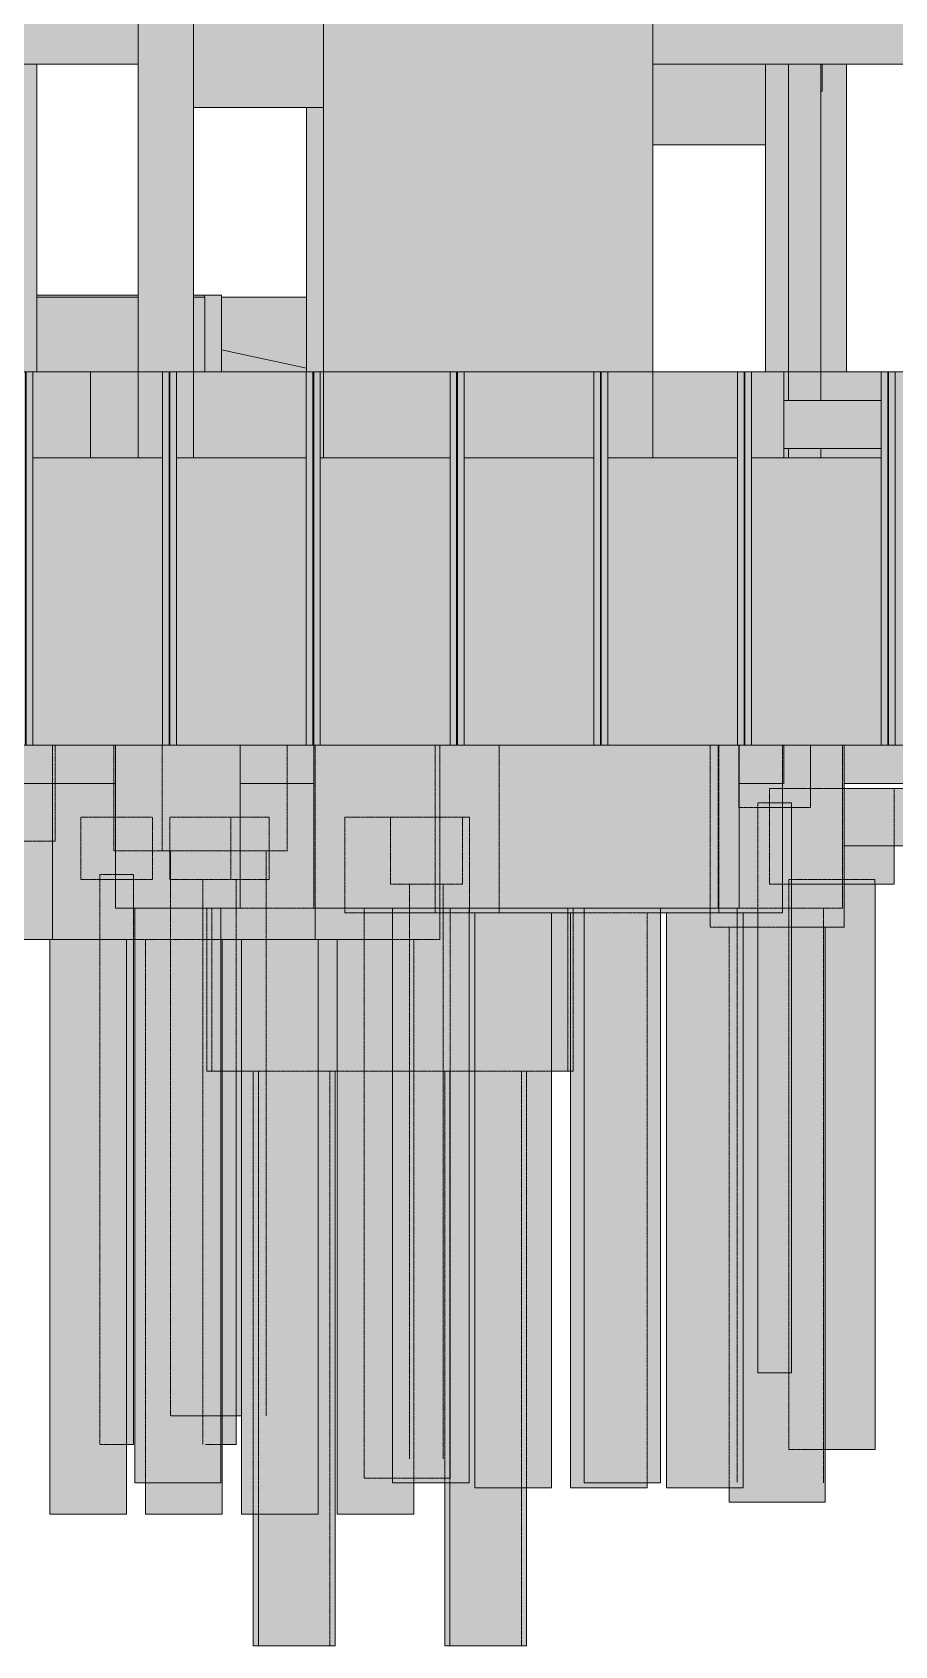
# Model space of a CAD drawing. Header units: centimetres. Extents: x -1981 to 73905, y -3196 to 88043.
# Drawn here: x 68227 to 69128, y 78180 to 79864 of the extents above; entities that cross this region are included whole.
import ezdxf

# ---------------------------------------------------------------- set-up
doc = ezdxf.new("R2010")
doc.units = ezdxf.units.CM
doc.linetypes.add('Centro', pattern=[3.175, 0.635, -0.47625, 1.5875, -0.47625])
doc.linetypes.add('Traço', pattern=[0.635, 0.3175, -0.3175])
for name, color, linetype, lineweight in [('A-FLOR', 7, 'Continuous', 25), ('A-FLOR-LEVL', 7, 'Continuous', 9), ('S-BEAM', 7, 'Continuous', 25), ('S-COLS', 7, 'Continuous', 25), ('S-FNDN', 7, 'Continuous', 25), ('S-FNDN-HDLN', 7, 'Traço', 9)]:
    doc.layers.add(name, color=color, linetype=linetype, lineweight=lineweight)

# ---------------------------------------------------------------- blocks, each defined once
blk = doc.blocks.new('Estaca W Gerdau - W250X32_7-3763720-CT G 003 - CRT ESQ')
at = {"layer": 'S-FNDN', "linetype": 'Traço', "lineweight": 9, "true_color": 0xa4b9db}
blk.add_hatch(color=9, dxfattribs=at).paths.add_polyline_path([(-1880.1, 79120), (-1871.6, 79120), (-1871.6, 79510), (-1886.2, 79510), (-1886.2, 79120)], flags=0)
at = {"layer": 'S-FNDN', "lineweight": 9}
for p, q in [((-1886.2, 79510), (-1886.2, 79120)), ((-1871.6, 79510), (-1886.2, 79510)), ((-1879.3, 79120), (-1879.3, 79510)), ((-1878.5, 79510), (-1878.5, 79120)), ((-1871.6, 79510), (-1871.6, 79120)), ((-1871.6, 79120), (-1886.2, 79120))]:
    blk.add_line(p, q, dxfattribs=at)
blk = doc.blocks.new('PED_BLRET-1EST_R01_2019 - 75x75x65-V8-CT G 003 - CRT ESQ')
at = {"layer": 'S-FNDN-HDLN'}
for p, q in [((1305.6, 79340), (1340.6, 79340)), ((1305.6, 79335), (1305.6, 79340)), ((1340.6, 79340), (1340.6, 79335)), ((1340.6, 79335), (1305.6, 79335))]:
    blk.add_line(p, q, dxfattribs=at)
blk = doc.blocks.new('PED_BLRET-1EST_EXCENTRICA_R01_2019 - 110x130x100-V11-CT G 003 - CRT ESQ')
at = {"layer": 'S-FNDN-HDLN'}
for p, q in [((-326, 78945), (-326, 78950)), ((-236, 78950), (-236, 78945)), ((-251.6, 78945), (-326, 78945))]:
    blk.add_line(p, q, dxfattribs=at)
blk = doc.blocks.new('PED_BLRET-1EST_EXCENTRICA_R01_2019 - 110x130x100-3841337-CT G 003 - CRT ESQ')
at = {"layer": 'S-FNDN-HDLN'}
for p, q in [((117.3, 78980), (175.1, 78980)), ((117.3, 78975), (117.3, 78980)), ((175.1, 78975), (117.3, 78975)), ((175.1, 78980), (207.3, 78980)), ((207.3, 78975), (175.1, 78975)), ((207.3, 78980), (207.3, 78975))]:
    blk.add_line(p, q, dxfattribs=at)
blk = doc.blocks.new('PED_BLRET-1EST_R01_2019 - 75x75x65-V2-CT G 003 - CRT ESQ')
at = {"layer": 'S-FNDN-HDLN'}
for p, q in [((85.1, 79060), (110.9, 79060)), ((85.1, 79055), (85.1, 79060)), ((110.9, 79055), (85.1, 79055)), ((110.9, 79060), (120.1, 79060)), ((120.1, 79055), (110.9, 79055)), ((120.1, 79060), (120.1, 79055))]:
    blk.add_line(p, q, dxfattribs=at)

msp = doc.modelspace()

# ---------------------------------------------------------------- hatches: boundary and pattern name
at = {"layer": 'A-FLOR', "true_color": 0xc0c0c0}
msp.add_hatch(color=9, dxfattribs=at).paths.add_polyline_path([(68513.56, 79510), (68513.51, 79513.64), (68424.77, 79532.84), (68424.77, 79510), (68513.51, 79510)], flags=0)
at = {"layer": 'S-BEAM', "true_color": 0xc0c0c0}
for points in [[(68067.97, 79831), (68338.08, 79831), (68338.08, 79916), (67715.06, 79916), (67715.06, 79831), (67861.18, 79831)], [(69101.9, 79831), (69308.82, 79831), (69308.68, 79916), (68875.07, 79916), (68875.07, 79831), (69051.81, 79831)], [(68481.54, 79786), (68531.33, 79786), (68531.33, 79888), (68395.81, 79888), (68395.81, 79786)], [(68992.81, 79747), (68992.81, 79831), (68875.07, 79831), (68875.07, 79747), (68945.79, 79747)], [(69050.56, 79803), (69051.81, 79803), (69051.81, 79831), (69050.56, 79830.89), (69050.56, 79804.43)], [(68423.27, 79510), (68424.77, 79510), (68424.77, 79590), (68407.02, 79590), (68407.02, 79588), (68407.67, 79588), (68407.67, 79510)], [(68333.06, 79510), (68338.08, 79510), (68338.08, 79588), (68330.92, 79588), (68330.92, 79510)], [(68402.53, 79510), (68407.67, 79510), (68407.67, 79588), (68395.81, 79588), (68395.82, 79510), (68399.58, 79510)], [(68513.56, 79513.63), (68513.56, 79588), (68424.77, 79588), (68424.77, 79532.84), (68513.51, 79513.64)], [(69101.9, 79015), (69204.94, 79015), (69204.94, 79075), (69074.81, 79075), (69074.81, 79015), (69095.01, 79015)]]:
    msp.add_hatch(color=9, dxfattribs=at).paths.add_polyline_path(points, flags=0)
h = msp.add_hatch(color=9, dxfattribs=at)
h.paths.add_polyline_path([(68274.75, 79588), (68338.08, 79588), (68338.08, 79590), (68232.31, 79590), (68232.31, 79588), (68238.28, 79588)], flags=0)
h.paths.add_polyline_path([(68011.56, 79588), (68021.81, 79588), (68021.81, 79590), (67990.81, 79590), (67990.81, 79588), (67995.46, 79588)], flags=0)
h.paths.add_polyline_path([(68405, 79588), (68407.02, 79588), (68407.02, 79590), (68395.81, 79589.89), (68395.81, 79588)], flags=0)
h.paths.add_polyline_path([(68048.81, 79588), (68182.31, 79588.23), (68182.31, 79590), (68048.81, 79590), (68048.81, 79589.47)], flags=0)
h = msp.add_hatch(color=9, dxfattribs=at)
h.paths.add_polyline_path([(67715.06, 79510), (68021.81, 79510), (68021.81, 79588), (67715.06, 79588), (67715.06, 79519.79)], flags=0)
h.paths.add_polyline_path([(68330.92, 79510), (68330.92, 79588), (68232.31, 79588), (68232.31, 79510), (68326.45, 79510)], flags=0)
h.paths.add_polyline_path([(68182.31, 79510), (68182.31, 79588), (68048.81, 79588), (68048.81, 79510), (68171.36, 79510)], flags=0)
h = msp.add_hatch(color=9, dxfattribs=at)
h.paths.add_polyline_path([(68067.97, 79080), (68314.34, 79080), (68314.34, 79120), (67830.76, 79120), (67830.76, 79080), (68048.81, 79080)], flags=0)
h.paths.add_polyline_path([(67763.51, 79120), (67763.51, 79120), (67757.79, 79120)], flags=0)
h.paths.add_polyline_path([(67861.18, 79420), (67913.51, 79420), (67913.51, 79510), (67778.11, 79510), (67778.11, 79420)], flags=0)
h.paths.add_polyline_path([(67928.11, 79420), (68063.51, 79420), (68063.51, 79510), (67928.11, 79510), (67928.11, 79443.72)], flags=0)
h.paths.add_polyline_path([(67763.51, 79420), (67763.51, 79510), (67715.06, 79510), (67715.06, 79420), (67757.79, 79420)], flags=0)
h.paths.add_polyline_path([(68288.11, 79420), (68288.11, 79510), (68228.11, 79510), (68228.11, 79420), (68274.75, 79420)], flags=0)
h.paths.add_polyline_path([(68213.51, 79420), (68213.51, 79510), (68078.11, 79510), (68078.11, 79420), (68182.57, 79420)], flags=0)
h = msp.add_hatch(color=9, dxfattribs=at)
h.paths.add_polyline_path([(68444.34, 79080), (68521.28, 79080), (68521.12, 79120), (68444.34, 79120), (68444.34, 79090.73)], flags=0)
h.paths.add_polyline_path([(68528.11, 79420), (68531.33, 79420), (68531.33, 79510), (68528.11, 79510), (68528.11, 79443.72)], flags=0)
h.paths.add_polyline_path([(68511.26, 79420), (68513.51, 79420), (68513.51, 79510), (68395.81, 79510), (68395.81, 79420), (68481.54, 79420)], flags=0)
h = msp.add_hatch(color=9, dxfattribs=at)
h.paths.add_polyline_path([(69004.81, 79080), (69004.81, 79120), (68965.28, 79120), (68965.28, 79080), (68998.5, 79080)], flags=0)
h.paths.add_polyline_path([(68875.07, 79420), (68963.51, 79420), (68963.51, 79510), (68875.07, 79510), (68875.07, 79443.72)], flags=0)
h.paths.add_polyline_path([(69004.81, 79420), (69004.81, 79510), (68978.11, 79510), (68978.11, 79420), (68998.5, 79420)], flags=0)
h = msp.add_hatch(color=9, dxfattribs=at)
h.paths.add_polyline_path([(69011.81, 79080), (69011.81, 79120), (69004.81, 79120), (69004.81, 79080), (69010.55, 79080)], flags=0)
h.paths.add_polyline_path([(69011.81, 79420), (69011.81, 79420), (69011.81, 79510), (69004.81, 79510), (69004.81, 79420), (69011.61, 79420)], flags=0)
h = msp.add_hatch(color=9, dxfattribs=at)
h.paths.add_polyline_path([(69074.81, 79080), (69204.94, 79080), (69205.29, 79120), (69232.94, 79120), (69232.94, 79430), (69128.11, 79430), (69128.11, 79120), (69074.81, 79120), (69074.81, 79090.73)], flags=0)
h.paths.add_polyline_path([(69055.77, 79420), (69113.51, 79420), (69113.51, 79430), (69050.56, 79430), (69050.56, 79420)], flags=0)
h.paths.add_polyline_path([(69062.42, 79480), (69113.51, 79480), (69113.51, 79510), (69050.56, 79509.85), (69050.56, 79480), (69052.29, 79480)], flags=0)
h.paths.add_polyline_path([(69205.29, 79480), (69232.94, 79480), (69232.94, 79510), (69128.11, 79510), (69128.33, 79480)], flags=0)
h = msp.add_hatch(color=9, dxfattribs=at)
h.paths.add_polyline_path([(69101.9, 79430), (69113.51, 79430), (69113.51, 79480), (69011.81, 79480), (69011.81, 79430), (69082.22, 79430)], flags=0)
h.paths.add_polyline_path([(69227.2, 79430), (69285.82, 79430), (69285.82, 79480), (69128.11, 79480), (69128.33, 79430), (69205.29, 79430)], flags=0)
h = msp.add_hatch(color=9, dxfattribs=at)
h.paths.add_polyline_path([(67013.29, 79120), (67013.51, 79120), (67013.29, 79178.98)], flags=0)
h.paths.add_polyline_path([(67028.11, 79120), (67163.51, 79120), (67163.28, 79420), (67028.11, 79420), (67028.11, 79178.98)], flags=0)
h.paths.add_polyline_path([(68171.36, 79120), (68213.51, 79120), (68213.51, 79420), (68078.11, 79420), (68078.11, 79120)], flags=0)
h.paths.add_polyline_path([(68228.11, 79120), (68363.51, 79120), (68363.51, 79420), (68228.11, 79420), (68228.11, 79178.98)], flags=0)
h.paths.add_polyline_path([(68063.51, 79120), (68063.51, 79420), (67928.11, 79420), (67928.11, 79120), (68042.12, 79120)], flags=0)
h.paths.add_polyline_path([(69113.51, 79120), (69113.51, 79420), (68978.11, 79420), (68978.11, 79120), (69101.9, 79120)], flags=0)
h.paths.add_polyline_path([(67178.11, 79120), (67313.51, 79120), (67313.51, 79420), (67178.11, 79420), (67178.11, 79134.86)], flags=0)
h.paths.add_polyline_path([(67913.51, 79120), (67913.51, 79420), (67778.11, 79420), (67778.11, 79120), (67912.88, 79120)], flags=0)
h.paths.add_polyline_path([(67328.11, 79120), (67463.51, 79120), (67463.51, 79420), (67328.11, 79420), (67328.11, 79355.47)], flags=0)
h.paths.add_polyline_path([(68963.51, 79120), (68963.51, 79420), (68828.11, 79420), (68828.11, 79120), (68895.11, 79120)], flags=0)
h.paths.add_polyline_path([(68813.51, 79120), (68813.51, 79420), (68678.11, 79420), (68678.11, 79120), (68791.72, 79120)], flags=0)
h.paths.add_polyline_path([(67478.11, 79120), (67613.51, 79120), (67613.51, 79420), (67478.11, 79420), (67478.11, 79178.98)], flags=0)
h.paths.add_polyline_path([(67628.11, 79120), (67763.51, 79120), (67763.51, 79420), (67628.11, 79420), (67628.11, 79134.86)], flags=0)
h.paths.add_polyline_path([(68378.11, 79120), (68513.51, 79120), (68513.51, 79420), (68378.11, 79420), (68378.11, 79178.98)], flags=0)
h.paths.add_polyline_path([(68528.11, 79120), (68663.51, 79120), (68663.51, 79420), (68528.11, 79420), (68528.11, 79178.98)], flags=0)
at = {"layer": 'S-COLS', "true_color": 0xc0c0c0}
for points in [[(68338.08, 79510), (68395.81, 79510), (68395.81, 79888), (68391.67, 79906), (68338.08, 79906), (68338.08, 79531.97)], [(68820.41, 79510), (68875.07, 79510), (68875.07, 79906), (68551.55, 79906), (68531.33, 79888), (68531.33, 79510), (68820.12, 79510)], [(68228.11, 79510), (68232.31, 79510), (68232.31, 79831), (68182.31, 79831), (68182.31, 79510), (68223.06, 79510)], [(68992.81, 79510), (69016.81, 79510), (69016.81, 79831), (68992.81, 79831), (68992.81, 79531.97)], [(69016.81, 79480), (69050.56, 79480), (69050.2, 79831), (69016.81, 79831), (69016.81, 79487.84)], [(69050.56, 79510), (69077.27, 79510), (69077.27, 79831), (69051.81, 79831), (69051.81, 79803), (69050.56, 79803), (69050.56, 79531.97)], [(68521.88, 79510), (68531.33, 79510), (68531.33, 79786), (68513.56, 79786), (68513.56, 79510), (68521.5, 79510)], [(69047.01, 79420), (69050.56, 79420), (69050.55, 79430), (69016.81, 79430), (69016.81, 79420), (69027.27, 79420)]]:
    msp.add_hatch(color=9, dxfattribs=at).paths.add_polyline_path(points, flags=0)
h = msp.add_hatch(color=9, dxfattribs=at)
h.paths.add_polyline_path([(68338.08, 79120), (68338.08, 79120), (68331.27, 79120)], flags=0)
h.paths.add_polyline_path([(68338.08, 79420), (68338.08, 79510), (68288.11, 79510), (68288.11, 79420), (68332.63, 79420)], flags=0)
h = msp.add_hatch(color=9, dxfattribs=at)
h.paths.add_polyline_path([(68395.81, 79420), (68395.81, 79510), (68378.11, 79510), (68378.15, 79420)], flags=0)
h.paths.add_polyline_path([(68338.08, 79420), (68363.51, 79420), (68363.51, 79510), (68338.08, 79510), (68338.08, 79443.72)], flags=0)
h = msp.add_hatch(color=9, dxfattribs=at)
h.paths.add_polyline_path([(68875.07, 79120), (68875.07, 79120), (68828.11, 79120)], flags=0)
h.paths.add_polyline_path([(68813.51, 79120), (68813.51, 79120), (68791.72, 79120)], flags=0)
h.paths.add_polyline_path([(68688.32, 79420), (68813.51, 79420), (68813.51, 79510), (68678.11, 79510), (68678.11, 79420)], flags=0)
h.paths.add_polyline_path([(68875.07, 79420), (68875.07, 79510), (68828.11, 79510), (68828.11, 79420)], flags=0)
h.paths.add_polyline_path([(68531.33, 79420), (68663.51, 79420), (68663.51, 79510), (68531.33, 79510), (68531.33, 79443.72)], flags=0)
h = msp.add_hatch(color=9, dxfattribs=at)
h.paths.add_polyline_path([(69016.81, 79120), (69016.81, 79120), (69011.81, 79120)], flags=0)
h.paths.add_polyline_path([(69012.96, 79420), (69016.81, 79420), (69016.81, 79430), (69011.81, 79430), (69011.81, 79420), (69012.69, 79420)], flags=0)
h.paths.add_polyline_path([(69016.81, 79480), (69016.81, 79510), (69011.81, 79510), (69012.19, 79480), (69014.53, 79480)], flags=0)
at = {"layer": 'S-FNDN', "true_color": 0xc0c0c0}
for points in [[(68314.34, 78950), (68444.34, 78950), (68444.34, 79120), (68314.34, 79120), (68314.34, 79002.49)], [(68521.28, 78950), (68965.28, 78950), (68965.28, 79120), (68521.28, 79120), (68521.28, 79002.49)], [(69035.28, 79055), (69039.81, 79055), (69039.81, 79120), (69011.81, 79120), (69011.81, 79080), (69010.55, 79080), (69010.55, 79055), (69033.36, 79055)], [(68118.61, 78917.29), (68248.61, 78917.29), (68248.61, 79080), (68138.41, 79080), (68138.41, 79070), (68118.61, 79070), (68118.61, 79002.49)], [(68998.5, 78945), (69010.55, 78945), (69010.55, 79080), (68965.28, 79080), (68965.28, 78950), (68943.91, 78950), (68943.91, 78945), (68972.65, 78945)], [(68984.81, 78465), (69019.81, 78465), (69019.81, 79055), (69010.55, 79055), (69010.55, 78945), (68984.81, 78945), (68984.81, 78473)], [(69074.81, 78975), (69127.01, 78975), (69127.01, 79015), (69074.81, 79015), (69074.81, 79002.49)], [(69054.81, 78385), (69107.01, 78385), (69107.01, 78975), (69074.81, 78975), (69074.81, 78930), (69054.81, 78930), (69054.81, 78473)], [(68334.49, 78350), (68379.34, 78350), (68379.34, 78950), (68334.49, 78950), (68334.49, 78384.76)], [(68400.76, 78350), (68424.19, 78350), (68424.19, 78950), (68379.34, 78950), (68379.34, 78350), (68393.95, 78350)], [(68603.28, 78917.29), (68603.28, 78950), (68522.77, 78950), (68522.77, 78917.29), (68584.93, 78917.29)], [(68605.69, 78350), (68683.28, 78350), (68683.28, 78950), (68603.28, 78950), (68603.28, 78350), (68605.69, 78350)], [(68683.28, 78945), (68714.74, 78945), (68714.74, 78950), (68683.28, 78950)], [(68803.28, 78350), (68883.28, 78350), (68883.28, 78950), (68803.28, 78950), (68803.28, 78384.76)], [(68689.32, 78345), (68769.32, 78345), (68769.32, 78945), (68689.32, 78945), (68689.32, 78384.76)], [(68868.72, 78345), (68869.32, 78345), (68868.99, 78350), (68803.28, 78350), (68803.28, 78945), (68789.32, 78945), (68789.32, 78345), (68866.91, 78345)], [(68889.32, 78345), (68969.32, 78345), (68969.32, 78945), (68889.32, 78945), (68889.32, 78350)], [(68316.33, 78317.29), (68325.69, 78317.29), (68325.69, 78917.29), (68245.69, 78917.29), (68245.69, 78317.29), (68311.4, 78317.29)], [(68333.07, 78390), (68333.07, 78917.29), (68325.69, 78917.29), (68325.69, 78390), (68332.48, 78390)], [(68345.69, 78317.29), (68425.69, 78317.29), (68425.69, 78917.29), (68424.19, 78917.29), (68424.19, 78350), (68345.69, 78350), (68345.69, 78340.63)], [(68445.69, 78317.29), (68525.69, 78317.29), (68525.69, 78917.29), (68445.69, 78917.29), (68445.69, 78340.63)], [(68545.69, 78317.29), (68625.69, 78317.29), (68625.69, 78350), (68603.28, 78350), (68603.28, 78917.29), (68545.69, 78917.29), (68545.69, 78340.63)], [(68998.5, 78330), (69004.81, 78330), (69004.81, 78465), (68984.81, 78465), (68984.81, 78930), (68969.32, 78930), (68969.32, 78345), (68954.81, 78345), (68954.81, 78330), (68996.99, 78330)], [(69049.36, 78330), (69054.81, 78330), (69054.81, 78930), (69019.81, 78930), (69019.81, 78465), (69004.81, 78465), (69004.81, 78330), (69045.26, 78330)], [(68425.69, 78390), (68437.7, 78390), (68437.7, 78780), (68425.69, 78780), (68425.69, 78420)], [(68437.7, 78390), (68440.38, 78390), (68440.38, 78780), (68437.7, 78780), (68437.7, 78420)], [(68440.38, 78420), (68445.69, 78420), (68445.69, 78780), (68440.38, 78780), (68440.38, 78428.88)], [(68496.46, 78180), (68543.41, 78180), (68543.41, 78780), (68525.69, 78780), (68525.69, 78317.29), (68463.41, 78317.29), (68463.41, 78180), (68489.73, 78180)], [(68672.76, 78180), (68743.41, 78180), (68743, 78345), (68689.32, 78345), (68689.32, 78780), (68683.28, 78780), (68683.28, 78350), (68663.41, 78350), (68663.41, 78180), (68672.32, 78180)], [(68658.03, 78180), (68663.41, 78180), (68663.28, 78350), (68658.03, 78350), (68658.03, 78208.26)], [(68458.64, 78180), (68463.41, 78180), (68463.39, 78317.29), (68458.03, 78317.29), (68458.03, 78180)]]:
    msp.add_hatch(color=9, dxfattribs=at).paths.add_polyline_path(points, flags=0)
h = msp.add_hatch(color=9, dxfattribs=at)
h.paths.add_polyline_path([(68969.32, 78930), (68984.81, 78930), (68984.81, 78945), (68969.32, 78945)], flags=0)
h.paths.add_polyline_path([(69050.2, 78930), (69074.81, 78930), (69074.81, 79120), (69039.81, 79120), (69039.81, 79055), (69019.81, 79055), (69019.81, 78930), (69024.35, 78930)], flags=0)
h = msp.add_hatch(color=9, dxfattribs=at)
h.paths.add_polyline_path([(68444.34, 78917.29), (68522.77, 78917.29), (68522.77, 78950), (68521.28, 78950), (68521.28, 79080), (68444.34, 79080), (68444.34, 78950), (68424.19, 78950), (68424.19, 78917.29), (68429.84, 78917.29)], flags=0)
h.paths.add_polyline_path([(68274.75, 78917.29), (68334.49, 78917.29), (68334.49, 78950), (68314.34, 78950), (68314.34, 79080), (68248.61, 79080), (68248.61, 78917.29)], flags=0)
h = msp.add_hatch(color=9, dxfattribs=at)
h.paths.add_polyline_path([(68943.91, 78945), (68943.91, 78950), (68883.28, 78950), (68883.28, 78945), (68895.11, 78945)], flags=0)
h.paths.add_polyline_path([(68714.74, 78945), (68803.28, 78945), (68803.28, 78950), (68714.74, 78950)], flags=0)
h = msp.add_hatch(color=9, dxfattribs=at)
h.paths.add_polyline_path([(68425.69, 78780), (68445.69, 78780), (68445.69, 78917.29), (68425.69, 78917.29), (68425.69, 78781.87)], flags=0)
h.paths.add_polyline_path([(68683.28, 78780), (68689.32, 78780), (68689.32, 78945), (68683.28, 78945), (68683.28, 78781.87)], flags=0)
h.paths.add_polyline_path([(68545.69, 78780), (68545.69, 78917.29), (68525.69, 78917.29), (68525.69, 78780), (68533.24, 78780)], flags=0)
h.paths.add_polyline_path([(68769.32, 78780), (68789.32, 78780), (68789.32, 78945), (68769.32, 78945), (68769.32, 78825.99)], flags=0)

# ---------------------------------------------------------------- linework, layer by layer
at = {"layer": 'A-FLOR', "lineweight": 9}
msp.add_line((68513.56, 79513.63), (68424.77, 79532.84), dxfattribs=at)
at = {"layer": 'A-FLOR-LEVL', "linetype": 'Centro'}
for p, q in [((66654.37, 79510), (72202.94, 79510)), ((66654.37, 79120), (72202.94, 79120))]:
    msp.add_line(p, q, dxfattribs=at)
at = {"layer": 'S-BEAM', "lineweight": 9}
for p, q in [((68338.08, 79831), (68338.08, 79916)), ((68875.07, 79916), (68875.07, 79831)), ((68395.81, 79786), (68395.81, 79888)), ((68531.33, 79786), (68531.33, 79888)), ((67715.06, 79831), (68338.08, 79831)), ((69308.82, 79831), (68875.07, 79831)), ((69051.81, 79803), (69051.81, 79831)), ((69050.56, 79803), (69051.81, 79803)), ((68395.81, 79786), (68531.33, 79786)), ((68875.07, 79747), (68992.81, 79747)), ((68232.31, 79590), (68338.08, 79590)), ((68395.81, 79590), (68407.02, 79590)), ((68424.77, 79590), (68407.02, 79590)), ((68407.02, 79590), (68407.02, 79588)), ((68424.77, 79510), (68424.77, 79590)), ((68232.31, 79588), (68330.92, 79588)), ((68330.92, 79588), (68338.08, 79588)), ((68395.81, 79588), (68407.67, 79588)), ((68407.67, 79510), (68407.67, 79588)), ((68424.77, 79588), (68513.56, 79588)), ((68288.11, 79510), (68228.11, 79510)), ((68288.11, 79510), (68288.11, 79420)), ((68395.81, 79510), (68395.81, 79420)), ((68513.51, 79510), (68395.81, 79510)), ((68531.33, 79510), (68528.11, 79510)), ((68531.33, 79420), (68531.33, 79510)), ((68963.51, 79510), (68875.07, 79510)), ((68875.07, 79510), (68875.07, 79420)), ((69004.81, 79510), (68978.11, 79510)), ((69004.81, 79510), (69011.81, 79510)), ((69011.81, 79480), (69011.81, 79510)), ((69113.51, 79510), (69050.56, 79510)), ((69011.81, 79430), (69011.81, 79480)), ((69011.81, 79480), (69011.81, 79430)), ((69011.81, 79480), (69113.51, 79480)), ((69011.81, 79420), (69011.81, 79430)), ((69011.81, 79430), (69113.51, 79430)), ((68363.51, 79420), (68228.11, 79420)), ((68513.51, 79420), (68378.15, 79420)), ((68663.51, 79420), (68528.11, 79420)), ((68813.51, 79420), (68678.11, 79420)), ((68963.51, 79420), (68828.11, 79420)), ((69113.51, 79420), (68978.11, 79420)), ((68228.11, 79120), (68363.51, 79120)), ((68378.15, 79120), (68513.51, 79120)), ((68528.11, 79120), (68663.51, 79120)), ((68678.11, 79120), (68813.51, 79120)), ((68828.11, 79120), (68963.51, 79120)), ((68978.11, 79120), (69113.51, 79120)), ((69011.81, 79080), (69011.81, 79120)), ((68314.34, 79080), (67830.76, 79080)), ((68444.34, 79080), (68521.28, 79080)), ((68965.28, 79080), (69004.81, 79080)), ((69011.81, 79080), (69004.81, 79080)), ((69074.81, 79080), (69204.94, 79080)), ((69074.81, 79075), (69204.94, 79075)), ((69204.94, 79015), (69074.81, 79015))]:
    msp.add_line(p, q, dxfattribs=at)
at = {"layer": 'S-COLS', "lineweight": 9}
for p, q in [((68338.08, 79906), (68338.08, 79510)), ((68395.81, 79510), (68395.81, 79906)), ((68531.33, 79906), (68531.33, 79510)), ((68875.07, 79510), (68875.07, 79906)), ((68232.31, 79831), (68232.31, 79510)), ((68992.81, 79831), (68992.81, 79510)), ((69016.81, 79831), (69016.81, 79510)), ((69050.56, 79831), (69050.56, 79480)), ((69077.27, 79831), (69077.27, 79510)), ((68513.56, 79786), (68513.56, 79510)), ((68288.11, 79510), (68288.11, 79420)), ((68338.11, 79510), (68288.11, 79510)), ((68338.08, 79510), (68338.08, 79420)), ((68363.51, 79510), (68338.08, 79510)), ((68363.51, 79510), (68338.08, 79510)), ((68338.11, 79510), (68338.11, 79420)), ((68395.81, 79510), (68378.15, 79510)), ((68395.81, 79510), (68378.15, 79510)), ((68395.81, 79420), (68395.81, 79510)), ((68531.33, 79510), (68531.33, 79420)), ((68663.51, 79510), (68531.33, 79510)), ((68663.51, 79510), (68531.33, 79510)), ((68813.51, 79510), (68678.11, 79510)), ((68813.51, 79510), (68678.11, 79510)), ((68875.07, 79510), (68828.11, 79510)), ((68875.07, 79510), (68828.11, 79510)), ((68875.07, 79420), (68875.07, 79510)), ((69016.81, 79510), (69011.81, 79510)), ((69016.81, 79510), (69011.81, 79510)), ((69016.81, 79510), (69016.81, 79480)), ((69050.56, 79510), (69016.81, 79510)), ((69050.56, 79510), (69050.56, 79480)), ((69016.81, 79430), (69016.81, 79420)), ((69050.56, 79430), (69050.56, 79420))]:
    msp.add_line(p, q, dxfattribs=at)
at = {"layer": 'S-FNDN', "lineweight": 9}
for p, q in [((68314.34, 78950), (68314.34, 79120)), ((68444.34, 78950), (68444.34, 79120)), ((68521.28, 78950), (68521.28, 79120)), ((68965.28, 78950), (68965.28, 79120)), ((69039.81, 79055), (69039.81, 79120)), ((69074.81, 78930), (69074.81, 79120)), ((68248.61, 79080), (68248.61, 78917.29)), ((69010.55, 78945), (69010.55, 79080)), ((69039.81, 79055), (69010.55, 79055)), ((69019.81, 78465), (69019.81, 79055)), ((69127.01, 78975), (69127.01, 79015)), ((69127.01, 78975), (69074.81, 78975)), ((69107.01, 78385), (69107.01, 78975)), ((68444.34, 78950), (68314.34, 78950)), ((68334.34, 78950), (68334.34, 78350)), ((68424.34, 78350), (68424.34, 78950)), ((68965.28, 78950), (68521.28, 78950)), ((68522.77, 78917.29), (68522.77, 78950)), ((68603.28, 78950), (68603.28, 78350)), ((68683.28, 78350), (68683.28, 78950)), ((68714.74, 78945), (68714.74, 78950)), ((68803.28, 78950), (68803.28, 78350)), ((68883.28, 78350), (68883.28, 78950)), ((68943.91, 78945), (68943.91, 78950)), ((68714.74, 78945), (68683.28, 78945)), ((68689.32, 78945), (68689.32, 78345)), ((68803.28, 78945), (68714.74, 78945)), ((68769.32, 78345), (68769.32, 78945)), ((68789.32, 78945), (68789.32, 78345)), ((68943.91, 78945), (68883.28, 78945)), ((68889.32, 78945), (68889.32, 78345)), ((69010.55, 78945), (68943.91, 78945)), ((68969.32, 78345), (68969.32, 78945)), ((68984.81, 78945), (68984.81, 78465)), ((68248.61, 78917.29), (68118.61, 78917.29)), ((68245.69, 78917.29), (68245.69, 78317.29)), ((68334.49, 78917.29), (68248.61, 78917.29)), ((68325.69, 78317.29), (68325.69, 78917.29)), ((68333.07, 78390), (68333.07, 78917.29)), ((68522.77, 78917.29), (68424.12, 78917.29)), ((68425.69, 78317.29), (68425.69, 78917.29)), ((68445.69, 78917.29), (68445.69, 78317.29)), ((68603.28, 78917.29), (68522.77, 78917.29)), ((68525.69, 78317.29), (68525.69, 78917.29)), ((68545.69, 78917.29), (68545.69, 78317.29)), ((68984.81, 78930), (68969.3, 78930)), ((69074.81, 78930), (69019.81, 78930)), ((69054.81, 78330), (69054.81, 78930)), ((68445.69, 78780), (68425.69, 78780)), ((68440.39, 78390), (68440.39, 78780)), ((68545.69, 78780), (68525.69, 78780)), ((68543.41, 78180), (68543.41, 78780)), ((68689.32, 78780), (68683.28, 78780)), ((68789.32, 78780), (68769.32, 78780)), ((69019.81, 78465), (68984.81, 78465)), ((68445.72, 78420), (68440.36, 78420)), ((68333.07, 78390), (68325.77, 78390)), ((68437.7, 78390), (68425.7, 78390)), ((68440.39, 78390), (68437.7, 78390)), ((69107.01, 78385), (69054.78, 78385)), ((68379.34, 78350), (68334.49, 78350)), ((68345.69, 78350), (68345.69, 78317.29)), ((68424.19, 78350), (68379.34, 78350)), ((68683.28, 78350), (68603.28, 78350)), ((68625.69, 78317.29), (68625.69, 78350)), ((68658.03, 78350), (68658.03, 78180)), ((68663.41, 78350), (68663.41, 78180)), ((68769.32, 78345), (68689.32, 78345)), ((68743.41, 78180), (68743.41, 78345)), ((68869.32, 78345), (68789.32, 78345)), ((68883.28, 78350), (68803.28, 78350)), ((68869.32, 78345), (68869.32, 78350)), ((68969.32, 78345), (68889.32, 78345)), ((68954.81, 78345), (68954.81, 78330)), ((69004.81, 78330), (68954.81, 78330)), ((69054.81, 78330), (69004.81, 78330)), ((68325.69, 78317.29), (68245.69, 78317.29)), ((68425.69, 78317.29), (68345.69, 78317.29)), ((68525.69, 78317.29), (68445.69, 78317.29)), ((68458.03, 78317.29), (68458.03, 78180)), ((68463.41, 78317.29), (68463.41, 78180)), ((68625.69, 78317.29), (68545.69, 78317.29)), ((68463.39, 78180), (68458.03, 78180)), ((68543.41, 78180), (68463.41, 78180)), ((68663.39, 78180), (68658.03, 78180)), ((68743.41, 78180), (68663.41, 78180))]:
    msp.add_line(p, q, dxfattribs=at)
at = {"layer": 'S-FNDN-HDLN'}
for p, q in [((68248.61, 79120), (68248.61, 79080.01)), ((68251.34, 79120), (68251.34, 79020)), ((68312.48, 79010), (68312.48, 79120)), ((68362.9, 79010), (68362.9, 79120)), ((68378.12, 79120), (68378.14, 79120)), ((68493.51, 79120), (68493.51, 79010)), ((68522.77, 78950.01), (68522.77, 79120)), ((68648.1, 78945), (68648.1, 79120)), ((68652.77, 78917.29), (68652.77, 79120)), ((68714.74, 78950.01), (68714.74, 79120)), ((68934.81, 78930), (68934.81, 79120)), ((68943.18, 78950), (68943.18, 79120)), ((68943.91, 78950.01), (68943.91, 79120)), ((68964.81, 79070), (68964.81, 79120)), ((69010.55, 79080), (69010.55, 79120)), ((69073.18, 78950), (69073.18, 79120)), ((68964.81, 79055), (68964.81, 79070)), ((68997.01, 79075), (69047.02, 79075)), ((68997.01, 78975), (68997.01, 79075)), ((69047.02, 79075), (69074.81, 79075)), ((69127.01, 79015.01), (69127.01, 79075)), ((69010.54, 79055), (68964.81, 79055)), ((68984.81, 79055), (68984.81, 78945.01)), ((68278.07, 79045), (68353.07, 79045)), ((68278.07, 78980), (68278.07, 79045)), ((68353.07, 78980), (68353.07, 79045)), ((68371.18, 79045), (68392.03, 79045)), ((68371.18, 78980), (68371.18, 79045)), ((68392.03, 79045), (68408.18, 79045)), ((68408.18, 79045), (68434.66, 79045)), ((68434.66, 79045), (68474.6, 79045)), ((68434.66, 78980), (68434.66, 79045)), ((68474.6, 79045), (68474.6, 78980)), ((68553.69, 79045), (68570.55, 79045)), ((68553.69, 78945), (68553.69, 79045)), ((68570.55, 79045), (68601.3, 79045)), ((68601.31, 79045), (68676.31, 79045)), ((68601.31, 78975), (68601.31, 79045)), ((68676.31, 78975), (68676.31, 79045)), ((68676.31, 79045), (68683.69, 79045)), ((68683.69, 78945), (68683.69, 79045)), ((68251.34, 79020), (68148.26, 79020)), ((68362.9, 79010), (68312.48, 79010)), ((68493.51, 79010), (68362.9, 79010)), ((68371.65, 79010), (68371.65, 78420)), ((68471.65, 78420), (68471.65, 79010)), ((68353.07, 78980), (68278.07, 78980)), ((68298.07, 78980), (68298.07, 78390)), ((68333.07, 78917.3), (68333.07, 78980)), ((68434.66, 78980), (68371.18, 78980)), ((68405.39, 78980), (68405.39, 78390)), ((68474.6, 78980), (68434.66, 78980)), ((68440.39, 78780.01), (68440.39, 78980)), ((68676.31, 78975), (68601.31, 78975)), ((68621.31, 78975), (68621.31, 78375)), ((68656.31, 78375), (68656.31, 78975)), ((69074.8, 78975), (68997.01, 78975)), ((69017.01, 78975), (69017.01, 78385)), ((68409.53, 78780), (68409.53, 78950)), ((68414.91, 78780), (68414.91, 78950)), ((68444.35, 78950), (68521.28, 78950)), ((68786.53, 78780), (68786.53, 78950)), ((68791.91, 78780), (68791.91, 78950)), ((68963.18, 78950), (68963.18, 78350)), ((69073.18, 78950), (68965.29, 78950)), ((69053.18, 78350), (69053.18, 78950)), ((68648.1, 78945), (68553.69, 78945)), ((68573.69, 78945), (68573.69, 78355)), ((68683.27, 78945), (68648.1, 78945)), ((68663.69, 78355), (68663.69, 78945)), ((68883.27, 78945), (68803.29, 78945)), ((68869.32, 78350.01), (68869.32, 78945)), ((68424.12, 78917.29), (68334.5, 78917.29)), ((68345.69, 78917.29), (68345.69, 78350.01)), ((68652.77, 78917.29), (68603.28, 78917.29)), ((68625.69, 78350.01), (68625.69, 78917.29)), ((68969.3, 78930), (68934.81, 78930)), ((68954.81, 78930), (68954.81, 78345.01)), ((69019.8, 78930), (68984.81, 78930)), ((68414.9, 78780), (68409.53, 78780)), ((68425.68, 78780), (68414.91, 78780)), ((68525.68, 78780), (68445.69, 78780)), ((68458.03, 78780), (68458.03, 78317.3)), ((68463.41, 78780), (68463.41, 78317.3)), ((68538.03, 78180), (68538.03, 78780)), ((68683.28, 78780), (68545.69, 78780)), ((68658.03, 78780), (68658.03, 78350.01)), ((68663.41, 78780), (68663.41, 78350.01)), ((68769.32, 78780), (68689.33, 78780)), ((68738.03, 78180), (68738.03, 78780)), ((68743.41, 78345.01), (68743.41, 78780)), ((68791.91, 78780), (68789.33, 78780)), ((68439.66, 78420), (68371.65, 78420)), ((68371.92, 78420), (68403.64, 78420)), ((68440.36, 78420), (68439.66, 78420)), ((68439.71, 78420), (68440.37, 78420)), ((68445.77, 78420), (68445.73, 78420)), ((68325.77, 78390), (68298.07, 78390)), ((68425.7, 78390), (68408.08, 78390)), ((68440.39, 78390), (68440.38, 78390)), ((69054.78, 78385), (69017.01, 78385)), ((68663.69, 78355), (68573.69, 78355)), ((68463.4, 78180), (68463.39, 78180)), ((68663.4, 78180), (68663.39, 78180))]:
    msp.add_line(p, q, dxfattribs=at)

# ---------------------------------------------------------------- block references
at = {"layer": 'S-FNDN', "lineweight": 9}
for p in [(70099.67, 0), (70249.67, 0), (70399.67, 0), (70549.67, 0), (70699.67, 0), (70849.67, 0), (70999.67, 0)]:
    msp.add_blockref('Estaca W Gerdau - W250X32_7-3763720-CT G 003 - CRT ESQ', p, dxfattribs=at)
at = {"layer": 'S-FNDN', "linetype": 'Traço', "lineweight": 9}
for name, p in [('PED_BLRET-1EST_R01_2019 - 75x75x65-V2-CT G 003 - CRT ESQ', (68899.67, 0)), ('PED_BLRET-1EST_R01_2019 - 75x75x65-V8-CT G 003 - CRT ESQ', (66992.43, -355)), ('PED_BLRET-1EST_EXCENTRICA_R01_2019 - 110x130x100-3841337-CT G 003 - CRT ESQ', (68899.67, 0)), ('PED_BLRET-1EST_EXCENTRICA_R01_2019 - 110x130x100-V11-CT G 003 - CRT ESQ', (68899.67, 0))]:
    msp.add_blockref(name, p, dxfattribs=at)

doc.saveas('drawing.dxf')
